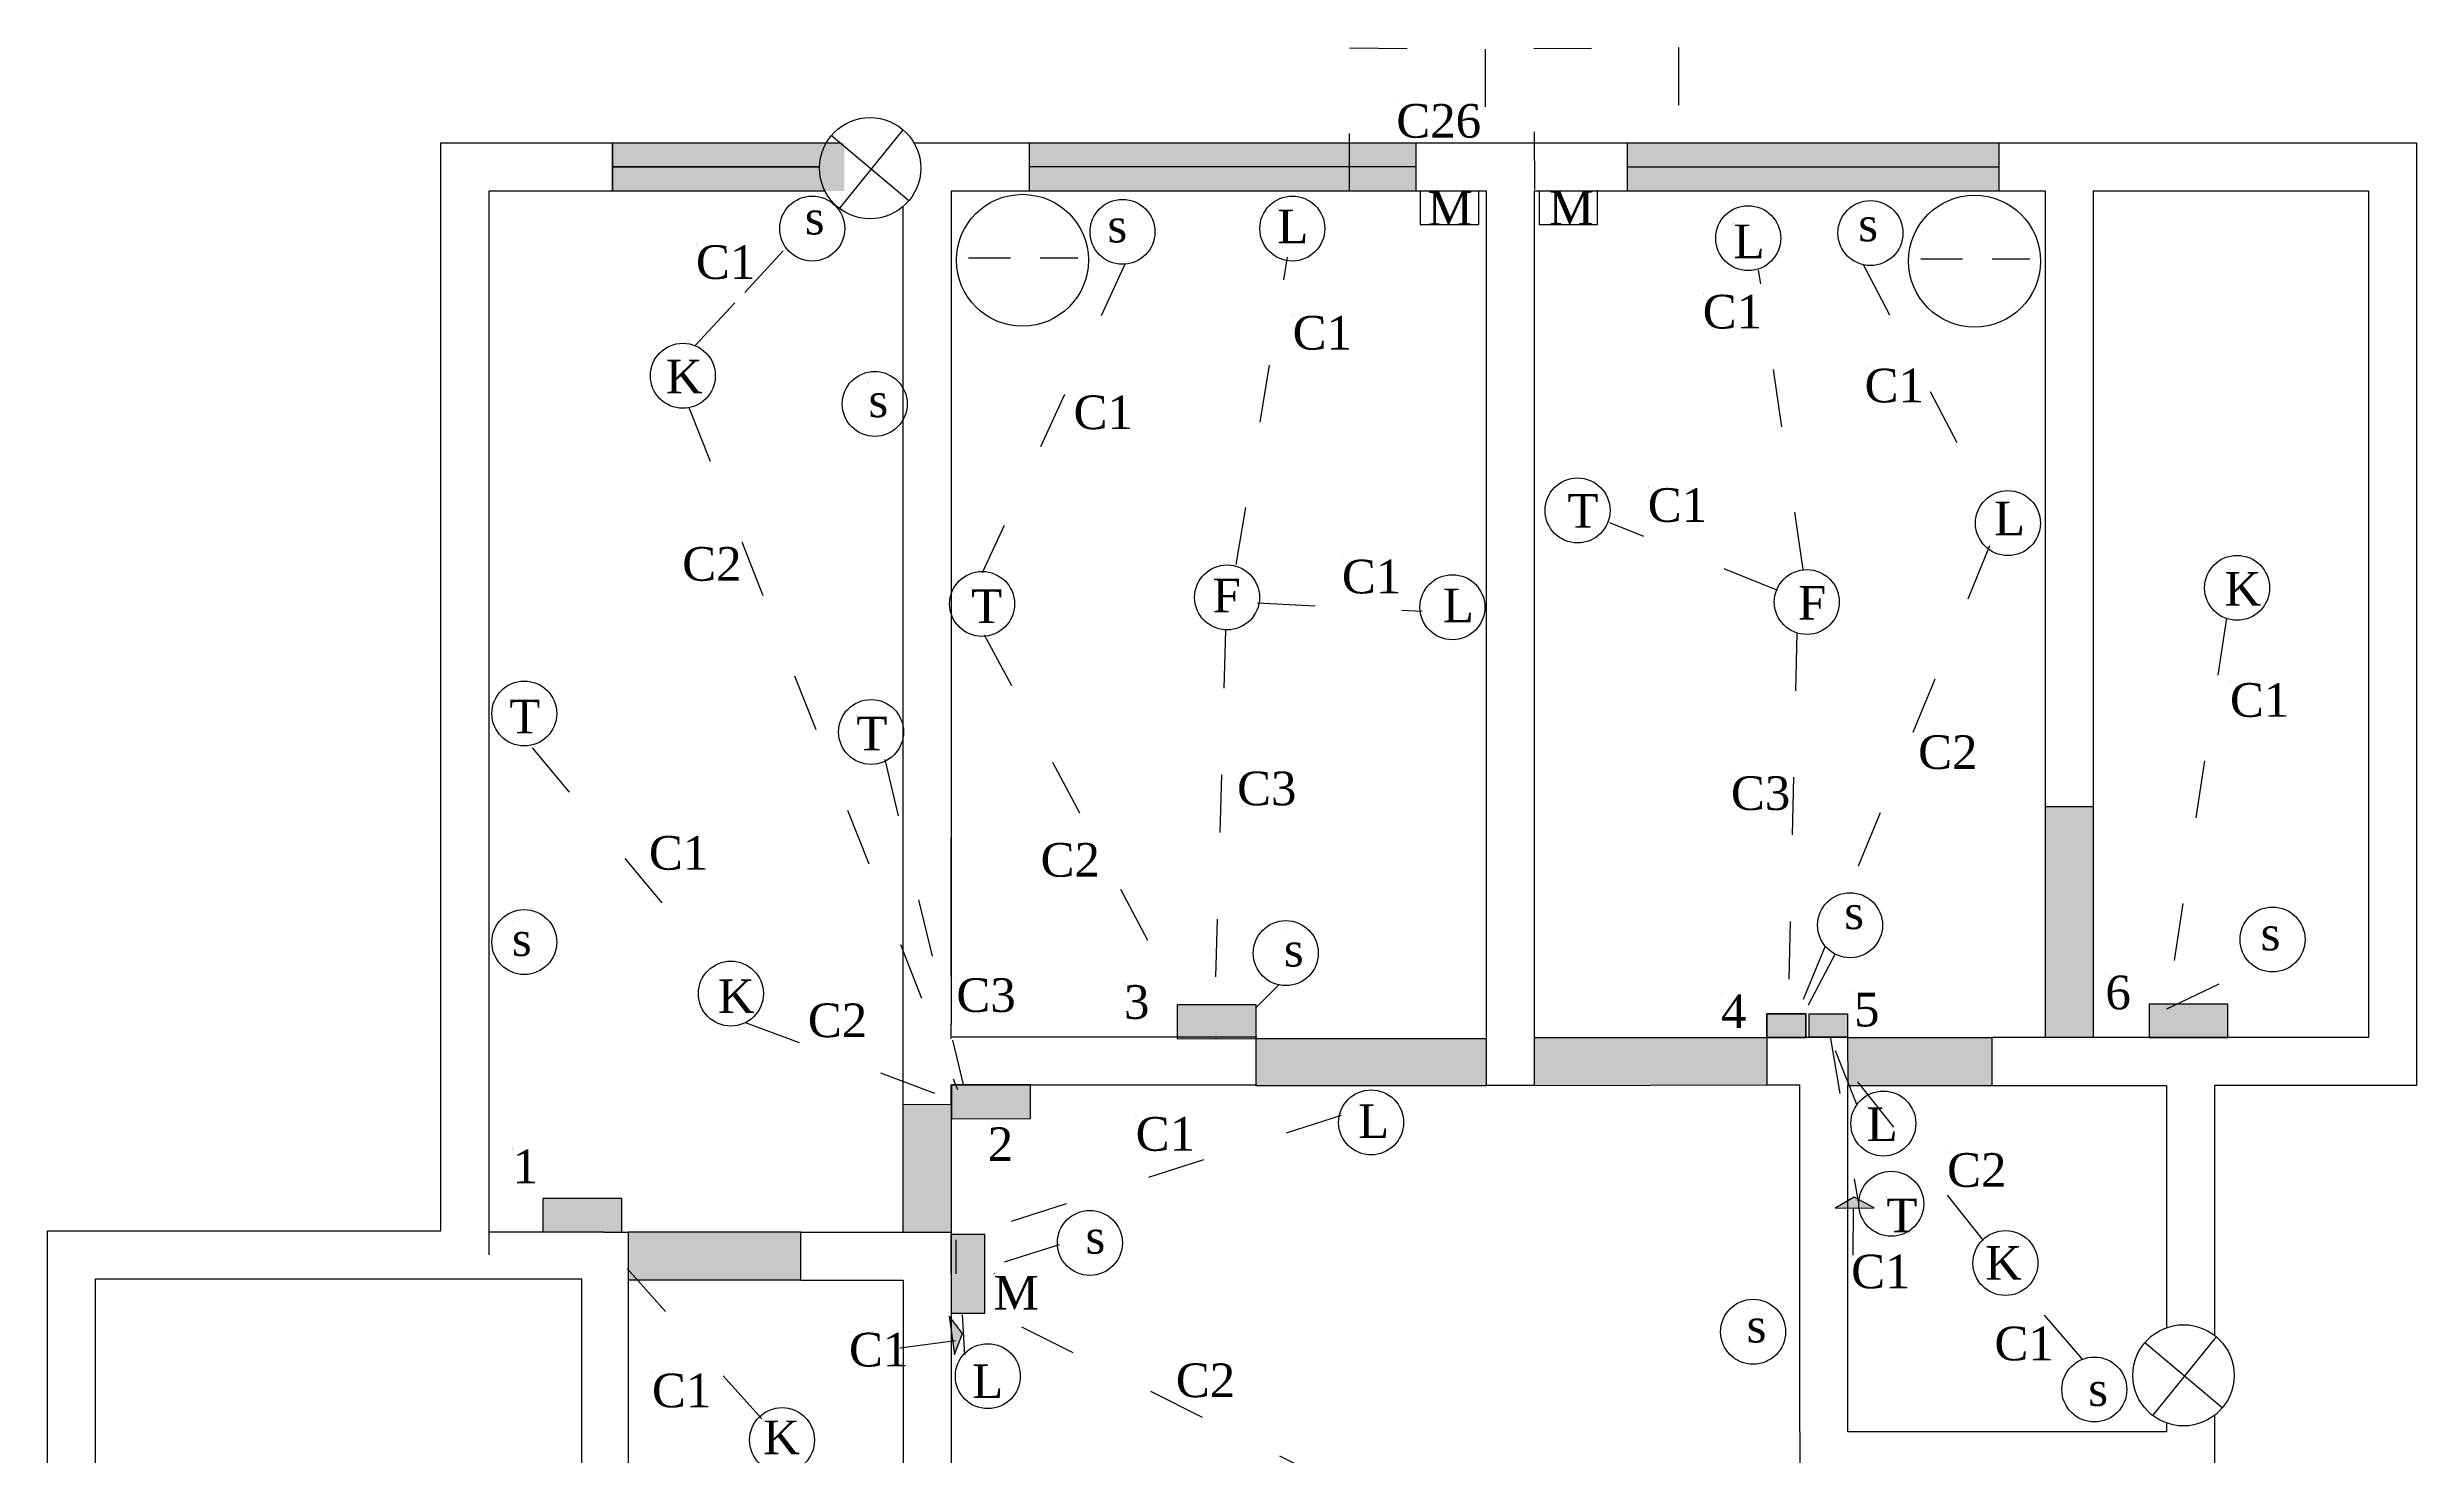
# Model space of a CAD drawing. Header units: inches. Extents: x 1 to 17879, y -3361 to 1909.
# Drawn here: x 2738.4 to 3230.8, y 1385 to 1677.8 of the extents above; entities that cross this region are included whole.
import ezdxf

# ---------------------------------------------------------------- set-up
doc = ezdxf.new("R2010")
doc.units = ezdxf.units.IN
doc.header["$MEASUREMENT"] = 0
for name, pattern in [('ACAD_ISO02W100', [15, 12, -3]), ('ACAD_ISO03W100', [30, 12, -18]), ('DASHEDX2', [1.5, 1, -0.5])]:
    doc.linetypes.add(name, pattern=pattern)

msp = doc.modelspace()

# ---------------------------------------------------------------- hatches: boundary and pattern name
for color, points in [(120, [(2904.05, 1657.97), (2855.87, 1657.97), (2855.86, 1647.97), (2904.06, 1647.97)]), (120, [(3143.99, 1657.97), (3066.71, 1657.97), (3066.71, 1647.97), (3143.99, 1647.97)]), (2, [(3163.61, 1519.97), (3153.61, 1519.97), (3153.61, 1471.97), (3163.61, 1471.97)]), (9, [(2989.6, 1478.76), (2973.23, 1478.76), (2973.23, 1471.73), (2985.89, 1471.73), (2989.6, 1471.73)]), (9, [(3191.6, 1478.89), (3175.23, 1478.89), (3175.23, 1471.86), (3187.89, 1471.86), (3191.6, 1471.86)]), (2, [(3095.75, 1471.97), (3047.41, 1471.97), (3047.41, 1461.97), (3095.75, 1462.11)]), (2, [(3142.52, 1471.97), (3112.54, 1471.97), (3112.6, 1461.97), (3142.52, 1461.97)]), (2, [(2926.21, 1457.93), (2916.21, 1458.01), (2916.21, 1431.47), (2926.26, 1431.47)]), (9, [(2942.7, 1462.11), (2926.33, 1462.11), (2926.33, 1455.09), (2938.99, 1455.09), (2942.7, 1455.09)]), (9, [(2857.78, 1438.5), (2841.41, 1438.5), (2841.41, 1431.47), (2854.07, 1431.47), (2857.78, 1431.47)]), (2, [(2895, 1431.47), (2859.09, 1431.47), (2859.09, 1421.47), (2895, 1421.47)]), (9, [(2933.25, 1414.64), (2933.25, 1431.01), (2926.22, 1431.01), (2926.22, 1418.35), (2926.22, 1414.64)])]:
    msp.add_hatch(color=color).paths.add_polyline_path(points)
h = msp.add_hatch(color=120)
h.paths.add_polyline_path([(3022.85, 1657.97), (2942.44, 1657.97), (2942.44, 1652.94), (3022.85, 1652.96)])
h.paths.add_polyline_path([(3022.85, 1652.96), (2942.44, 1652.94), (2942.44, 1647.97), (3022.85, 1647.97)])
h = msp.add_hatch(color=2)
h.set_gradient(color1=(214, 214, 214), color2=(214, 214, 214), tint=1)
h.paths.add_polyline_path([(3095.75, 1471.94), (3103.87, 1471.94), (3103.87, 1476.84), (3095.75, 1476.84)])
h = msp.add_hatch(color=2)
h.set_gradient(color1=(214, 214, 214), color2=(214, 214, 214), tint=1)
h.paths.add_polyline_path([(3112.55, 1471.99), (3104.57, 1471.99), (3104.57, 1476.84), (3112.55, 1476.84)])
h = msp.add_hatch(color=2)
h.set_gradient(color1=(255, 255, 0), color2=(255, 255, 0), tint=1)
h.paths.add_polyline_path([(2989.63, 1471.76), (3037.43, 1471.76), (3037.43, 1461.91), (2989.63, 1461.91)])
at = {"linetype": 'ACAD_ISO03W100'}
for points in [[(3113.89, 1438.76), (3110, 1436.46), (3118.05, 1436.56)], [(2928.59, 1410.44), (2925.81, 1414), (2926.94, 1406.03)]]:
    msp.add_hatch(color=7, dxfattribs=at).paths.add_polyline_path(points)

# ---------------------------------------------------------------- linework, layer by layer
for p, q in [((3009.05, 1647.88), (3009.05, 1677.69)), ((3009.05, 1677.69), (3037.22, 1677.45)), ((3037.22, 1677.45), (3037.22, 1647.88)), ((3047.35, 1677.57), (3077.42, 1677.81)), ((3047.58, 1648.23), (3047.35, 1677.57)), ((3077.42, 1677.81), (3077.42, 1648.23)), ((2962.42, 1632.87), (2932.68, 1568.54)), ((2985.5, 1570.32), (2996.15, 1634.2)), ((3103.33, 1569.27), (3094.06, 1631.47)), ((3115.69, 1632.8), (3141.28, 1584.27)), ((2871.74, 1602.95), (2927.56, 1461.14)), ((3098.03, 1564.86), (3063.17, 1578.98)), ((3142.07, 1574.19), (3102.15, 1476.9)), ((2989.93, 1562.33), (3024.11, 1560.56)), ((2983.28, 1556.56), (2981.06, 1479.37)), ((3102.01, 1556.04), (3100.24, 1478.84)), ((3191.27, 1559.11), (3178.92, 1477.94)), ((2933.13, 1555.68), (2974.4, 1478.48)), ((2839.17, 1532.16), (2876.62, 1487.39)), ((2912.45, 1529.72), (2928.74, 1462.16)), ((3109.96, 1489.31), (3103.41, 1476.9)), ((2994.37, 1482.92), (2989.49, 1478.04)), ((3178.92, 1477.94), (3196.57, 1486.32)), ((2883.42, 1475.07), (2925.72, 1459.3)), ((3140.77, 1429.77), (3107.24, 1472.15)), ((3114.44, 1458.02), (3108.9, 1472.15)), ((3108.9, 1472.15), (3114.72, 1437.8)), ((3007.27, 1455.72), (2929.72, 1430.8)), ((3113.89, 1438.76), (3110, 1436.46)), ((3118.05, 1436.56), (3113.89, 1438.76)), ((3110, 1436.46), (3118.05, 1436.56)), ((3113.73, 1426.69), (3113.8, 1436.54)), ((2886.89, 1392.64), (2852.68, 1430.86)), ((2948.71, 1428.82), (2933.68, 1424.08)), ((3161.28, 1405.11), (3149.09, 1419.24)), ((2928.59, 1410.44), (2925.81, 1414)), ((2925.81, 1414), (2926.94, 1406.03)), ((2928.52, 1414.38), (2928.99, 1405.98)), ((3005.3, 1379.56), (2933.64, 1415.38)), ((2915.58, 1407.44), (2927.14, 1408.97)), ((2926.94, 1406.03), (2928.59, 1410.44))]:
    msp.add_line(p, q, dxfattribs=at)
for p, q in [((2917.44, 1645.92), (2901.27, 1659.49)), ((2903.08, 1644.38), (2916.27, 1660.66)), ((2820.21, 1657.97), (2843.01, 1657.97)), ((2820.21, 1647.97), (2820.21, 1657.97)), ((2843.01, 1657.97), (2903.3, 1657.97)), ((2855.87, 1657.96), (2855.86, 1647.97)), ((2855.86, 1647.97), (2855.86, 1657.96)), ((2855.86, 1657.96), (2855.87, 1652.97)), ((2855.87, 1657.96), (2900.3, 1657.96)), ((2918.54, 1657.97), (3037.41, 1657.97)), ((2942.44, 1657.98), (2942.44, 1647.9)), ((2942.44, 1657.97), (2942.44, 1647.97)), ((3022.85, 1657.97), (3022.85, 1647.96)), ((3037.41, 1657.97), (3158.61, 1657.97)), ((3066.71, 1657.97), (3066.71, 1647.97)), ((3143.99, 1657.97), (3143.99, 1647.97)), ((3158.61, 1657.97), (3225.81, 1657.97)), ((3225.81, 1657.97), (3230.81, 1657.97)), ((3230.81, 1657.97), (3230.81, 1471.97)), ((2898.79, 1652.97), (2855.87, 1652.97)), ((2855.87, 1652.97), (2898.79, 1652.97)), ((2909.4, 1652.69), (2909.4, 1652.69)), ((2909.4, 1652.69), (2909.4, 1652.69)), ((2909.4, 1652.69), (2909.4, 1652.69)), ((2909.4, 1652.69), (2909.4, 1652.69)), ((2909.4, 1652.69), (2909.4, 1652.69)), ((2909.4, 1652.69), (2909.4, 1652.69)), ((2909.4, 1652.69), (2909.4, 1652.69)), ((2909.4, 1652.69), (2909.4, 1652.69)), ((2909.4, 1652.69), (2909.4, 1652.69)), ((2909.4, 1652.69), (2909.4, 1652.69)), ((2909.4, 1652.69), (2909.4, 1652.69)), ((2909.4, 1652.69), (2909.4, 1652.69)), ((2909.4, 1652.69), (2909.4, 1652.69)), ((2909.4, 1652.69), (2909.4, 1652.69)), ((2909.4, 1652.69), (2909.4, 1652.69)), ((2909.4, 1652.69), (2909.4, 1652.69)), ((2909.4, 1652.69), (2909.4, 1652.69)), ((2909.4, 1652.69), (2909.4, 1652.69)), ((2909.4, 1652.69), (2909.4, 1652.69)), ((2909.4, 1652.69), (2909.4, 1652.69)), ((2909.4, 1652.69), (2909.4, 1652.69)), ((3022.85, 1652.96), (2942.44, 1652.94)), ((3066.71, 1652.97), (3143.99, 1652.97)), ((2820.21, 1431.77), (2820.21, 1647.97)), ((2830.21, 1647.97), (2843.01, 1647.97)), ((2830.21, 1426.74), (2830.21, 1647.97)), ((2843.01, 1647.97), (2900.04, 1647.97)), ((2855.86, 1647.97), (2900, 1647.97)), ((2916.21, 1644.68), (2916.21, 1482.87)), ((2926.21, 1647.97), (3037.41, 1647.97)), ((2926.21, 1647.97), (2926.21, 1484.66)), ((3023.74, 1647.97), (3023.74, 1640.97)), ((3035.9, 1640.97), (3035.9, 1647.78)), ((3037.41, 1647.97), (3037.41, 1494.5)), ((3047.41, 1647.97), (3153.61, 1647.97)), ((3047.41, 1647.97), (3047.41, 1494.5)), ((3048.43, 1647.97), (3048.43, 1640.97)), ((3060.59, 1640.97), (3060.59, 1648.15)), ((3153.61, 1647.97), (3153.61, 1519.97)), ((3163.61, 1647.97), (3220.81, 1647.97)), ((3163.61, 1647.97), (3163.61, 1519.97)), ((3220.81, 1647.97), (3220.81, 1471.97)), ((3023.74, 1640.97), (3035.9, 1640.97)), ((3048.43, 1640.97), (3060.59, 1640.97)), ((2929.88, 1634.06), (2938.55, 1634.06)), ((2944.71, 1634.06), (2952.55, 1634.06)), ((3127.77, 1633.87), (3136.43, 1633.87)), ((3142.6, 1633.87), (3150.43, 1633.87)), ((3153.61, 1519.97), (3163.61, 1519.97)), ((3153.61, 1519.97), (3153.61, 1471.97)), ((3163.61, 1519.97), (3163.61, 1471.97)), ((2926.21, 1484.66), (2926.21, 1513.37)), ((3037.45, 1494.5), (3037.41, 1494.5)), ((3037.41, 1494.5), (3037.41, 1494.5)), ((3037.41, 1494.5), (3037.41, 1471.97)), ((3047.41, 1494.5), (3047.41, 1471.92)), ((2916.21, 1482.87), (2916.21, 1471.9)), ((2926.21, 1484.66), (2926.21, 1474.66)), ((2926.42, 1484.66), (2926.42, 1484.66)), ((2989.6, 1478.76), (2973.23, 1478.76)), ((2973.23, 1478.76), (2973.23, 1471.7)), ((2989.6, 1471.74), (2989.6, 1478.76)), ((3191.6, 1478.89), (3175.23, 1478.89)), ((3175.23, 1478.89), (3175.23, 1471.83)), ((3191.6, 1471.87), (3191.6, 1478.89)), ((2926.21, 1471.74), (2926.21, 1474.66)), ((3095.75, 1471.98), (3095.75, 1476.86)), ((3095.75, 1476.86), (3103.87, 1476.84)), ((3103.87, 1476.84), (3103.88, 1471.94)), ((3104.54, 1471.99), (3104.54, 1476.84)), ((3104.54, 1476.84), (3112.55, 1476.84)), ((3112.55, 1476.84), (3112.54, 1471.98)), ((2916.21, 1471.9), (2916.21, 1458.01)), ((2926.21, 1471.9), (2926.21, 1471.74)), ((2926.21, 1471.9), (2926.26, 1471.9)), ((2926.42, 1472.09), (2989.78, 1472.09)), ((2973.23, 1471.7), (2989.6, 1471.74)), ((2981.31, 1471.73), (2981.31, 1471.78)), ((2989.59, 1471.83), (3037.42, 1471.77)), ((2989.61, 1461.9), (2989.6, 1471.83)), ((3037.41, 1471.97), (3037.41, 1471.97)), ((3037.42, 1471.77), (3037.43, 1461.93)), ((3047.41, 1471.97), (3095.75, 1471.97)), ((3047.41, 1471.92), (3047.41, 1461.97)), ((3047.51, 1471.97), (3047.51, 1471.97)), ((3112.54, 1471.97), (3095.75, 1471.97)), ((3095.75, 1471.97), (3095.75, 1462.11)), ((3103.88, 1471.94), (3095.75, 1471.95)), ((3112.54, 1471.98), (3104.55, 1471.99)), ((3107.6, 1471.97), (3107.6, 1472.05)), ((3112.54, 1471.97), (3142.52, 1471.97)), ((3112.54, 1471.97), (3112.6, 1461.97)), ((3178.81, 1471.97), (3142.52, 1471.97)), ((3142.52, 1471.97), (3142.52, 1461.97)), ((3175.23, 1471.97), (3191.6, 1471.87)), ((3188.81, 1471.97), (3178.81, 1471.97)), ((3183.31, 1471.86), (3183.31, 1471.91)), ((3220.81, 1471.97), (3188.81, 1471.97)), ((3230.81, 1471.97), (3230.81, 1461.97)), ((3142.52, 1466.97), (3142.52, 1466.97)), ((2926.21, 1457.93), (2916.21, 1458.01)), ((2916.21, 1458.01), (2916.21, 1431.46)), ((2926.21, 1462.08), (2926.42, 1462.09)), ((2926.21, 1457.93), (2926.21, 1462.08)), ((2926.21, 1457.93), (2926.26, 1431.47)), ((2942.7, 1462.11), (2926.33, 1462.11)), ((2926.33, 1462.11), (2926.33, 1455.05)), ((2926.42, 1462.09), (2989.78, 1462.09)), ((2942.7, 1455.09), (2942.7, 1462.11)), ((3037.43, 1461.93), (2989.61, 1461.9)), ((3047.41, 1461.97), (3037.41, 1461.97)), ((3047.41, 1461.97), (3095.75, 1462.11)), ((3095.75, 1462.11), (3102.61, 1462.11)), ((3102.6, 1461.97), (3102.61, 1462.11)), ((3102.6, 1389.97), (3102.6, 1461.97)), ((3112.6, 1389.97), (3112.6, 1461.97)), ((3112.6, 1461.97), (3142.52, 1461.97)), ((3142.52, 1461.97), (3178.81, 1461.97)), ((3178.81, 1461.97), (3178.81, 1411.61)), ((3178.81, 1461.97), (3178.81, 1411.61)), ((3230.81, 1461.97), (3188.81, 1461.97)), ((3188.81, 1461.97), (3188.81, 1410.02)), ((2926.33, 1455.05), (2942.7, 1455.09)), ((2934.41, 1455.09), (2934.41, 1455.13)), ((2857.78, 1438.5), (2841.41, 1438.5)), ((2841.41, 1438.5), (2841.41, 1431.44)), ((2857.78, 1431.48), (2857.78, 1438.5)), ((2738.41, 1426.77), (2738.41, 1431.77)), ((2738.41, 1431.77), (2743.41, 1431.77)), ((2743.41, 1431.77), (2820.21, 1431.77)), ((2854.07, 1431.47), (2830.21, 1431.47)), ((2849.49, 1431.47), (2849.49, 1431.52)), ((2854.07, 1431.47), (2859.09, 1431.47)), ((2859.09, 1431.47), (2859.09, 1431.47)), ((2859.09, 1431.47), (2859.09, 1330.16)), ((2895, 1431.47), (2859.09, 1431.47)), ((2895, 1431.47), (2926.26, 1431.47)), ((2895, 1421.47), (2895, 1431.47)), ((2933.25, 1431.01), (2926.19, 1431.01)), ((2926.19, 1431.01), (2926.26, 1414.64)), ((2926.26, 1431.47), (2926.26, 1348.57)), ((2927.18, 1429.9), (2927.18, 1422.84)), ((2933.25, 1414.64), (2933.25, 1431.01)), ((2738.41, 1421.77), (2738.41, 1426.77)), ((2738.41, 1348.57), (2738.41, 1421.77)), ((2748.41, 1348.57), (2748.41, 1421.77)), ((2748.41, 1421.77), (2825.21, 1421.77)), ((2825.21, 1421.77), (2830.21, 1421.77)), ((2830.21, 1421.77), (2849.49, 1421.77)), ((2849.49, 1330.16), (2849.49, 1421.77)), ((2895, 1421.47), (2859.09, 1421.47)), ((2895, 1421.47), (2916.26, 1421.47)), ((2916.26, 1421.47), (2916.26, 1358.57)), ((2926.22, 1422.93), (2926.27, 1422.93)), ((2935.26, 1422.88), (2935.26, 1422.92)), ((2926.23, 1414.64), (2933.25, 1414.64)), ((3190.41, 1394.95), (3174.23, 1408.51)), ((3176.04, 1393.41), (3189.24, 1409.68)), ((3182.36, 1401.71), (3182.36, 1401.71)), ((3182.36, 1401.71), (3182.36, 1401.71)), ((3182.36, 1401.71), (3182.36, 1401.71)), ((3182.36, 1401.71), (3182.36, 1401.71)), ((3182.36, 1401.71), (3182.36, 1401.71)), ((3182.36, 1401.71), (3182.36, 1401.71)), ((3182.36, 1401.71), (3182.36, 1401.71)), ((3182.36, 1401.71), (3182.36, 1401.71)), ((3182.36, 1401.71), (3182.36, 1401.71)), ((3182.36, 1401.71), (3182.36, 1401.71)), ((3182.36, 1401.71), (3182.36, 1401.71)), ((3182.36, 1401.71), (3182.36, 1401.71)), ((3182.36, 1401.71), (3182.36, 1401.71)), ((3182.36, 1401.71), (3182.36, 1401.71)), ((3182.36, 1401.71), (3182.36, 1401.71)), ((3182.36, 1401.71), (3182.36, 1401.71)), ((3182.36, 1401.71), (3182.36, 1401.71)), ((3182.36, 1401.71), (3182.36, 1401.71)), ((3182.36, 1401.71), (3182.36, 1401.71)), ((3182.36, 1401.71), (3182.36, 1401.71)), ((3182.36, 1401.71), (3182.36, 1401.71)), ((3102.6, 1389.97), (3102.6, 1380.22)), ((3178.81, 1389.97), (3112.6, 1389.97)), ((3178.81, 1391.81), (3178.81, 1389.97)), ((3178.81, 1391.81), (3178.81, 1389.97)), ((3188.81, 1393.4), (3188.81, 1365.37))]:
    msp.add_line(p, q)
at = {"linetype": 'ACAD_ISO02W100'}
msp.add_line((2873.13, 1615.89), (2891.36, 1635.48), dxfattribs=at)
at = {"linetype": 'DASHEDX2'}
msp.add_line((2913.9, 1524.01), (2913.9, 1524.01), dxfattribs=at)
for points in [[(3095.75, 1471.94), (3103.87, 1471.94), (3103.87, 1476.84), (3095.75, 1476.84)], [(3112.55, 1471.99), (3104.57, 1471.99), (3104.57, 1476.84), (3112.55, 1476.84)], [(2989.63, 1471.76), (3037.43, 1471.76), (3037.43, 1461.91), (2989.63, 1461.91)]]:
    msp.add_lwpolyline(points, close=True)
for centre, radius in [((2909.4, 1652.69), 10.52), ((2897.37, 1640.13), 6.75), ((2941.05, 1633.54), 13.71), ((2961.85, 1639.45), 6.75), ((2997.15, 1640.13), 6.75), ((3091.89, 1638.14), 6.75), ((3117.3, 1639.2), 6.75), ((3138.94, 1633.35), 13.71), ((2870.48, 1609.53), 6.75), ((2910.35, 1603.67), 6.75), ((3056.43, 1581.53), 6.75), ((3145.88, 1578.89), 6.75), ((3193.5, 1565.44), 6.75), ((2932.67, 1562.09), 6.75), ((2983.58, 1563.45), 6.75), ((3030.41, 1561.41), 6.75), ((3104.07, 1562.49), 6.75), ((2837.53, 1539.31), 6.75), ((2909.59, 1535.47), 6.75), ((3113.06, 1495.29), 6.75), ((2837.53, 1491.79), 6.75), ((3200.87, 1492.32), 6.75), ((2995.79, 1489.49), 6.75), ((2880.46, 1481.07), 6.75), ((3013.52, 1454.3), 6.75), ((3119.98, 1454.06), 6.75), ((3121.62, 1437.38), 6.75), ((2955.07, 1429.24), 6.75), ((3145.34, 1425.06), 6.75), ((3092.92, 1410.77), 6.75), ((2933.86, 1401.54), 6.75), ((3182.36, 1401.71), 10.52), ((3163.83, 1398.77), 6.75), ((2891.09, 1388.24), 6.75)]:
    msp.add_circle(centre, radius)

# ---------------------------------------------------------------- texts
at = {"linetype": 'ACAD_ISO03W100', "char_height": 0.2, "width": 15.518, "attachment_point": 1}
for s, insert in [('s{\\fTimes New Roman|b0|i0|c0|p18;\\H35x;\\PC26}', (3018.76, 1666.36)), ('s{\\fTimes New Roman|b0|i0|c0|p18;\\H35x;\\Ps}', (2895.82, 1646.25)), ('s{\\fTimes New Roman|b0|i0|c0|p18;\\H35x;\\PM}', (3025.25, 1648.2)), ('s{\\fTimes New Roman|b0|i0|c0|p18;\\H35x;\\PM}', (3050.44, 1648.28)), ('s{\\fTimes New Roman|b0|i0|c0|p18;\\H35x;\\Ps}', (3114.76, 1644.83)), ('s{\\fTimes New Roman|b0|i0|c0|p18;\\H35x;\\Ps}', (2958.71, 1644.59)), ('s{\\fTimes New Roman|b0|i0|c0|p18;\\H35x;\\PL}', (2994.03, 1644.41)), ('s{\\fTimes New Roman|b0|i0|c0|p18;\\H35x;\\PL}', (3088.86, 1641.31)), ('s{\\fTimes New Roman|b0|i0|c0|p18;\\H35x;\\PC1}', (2873.2, 1637)), ('s{\\fTimes New Roman|b0|i0|c0|p18;\\H35x;\\PC1}', (3082.44, 1626.69)), ('s{\\fTimes New Roman|b0|i0|c0|p18;\\H35x;\\PC1}', (2997.21, 1622.31)), ('s{\\fTimes New Roman|b0|i0|c0|p18;\\H35x;\\PK}', (2866.95, 1613.2)), ('s{\\fTimes New Roman|b0|i0|c0|p18;\\H35x;\\PC1}', (3116.08, 1611.33)), ('s{\\fTimes New Roman|b0|i0|c0|p18;\\H35x;\\Ps}', (2909.05, 1608.26)), ('s{\\fTimes New Roman|b0|i0|c0|p18;\\H35x;\\PC1}', (2951.68, 1605.77)), ('s{\\fTimes New Roman|b0|i0|c0|p18;\\H35x;\\PC1}', (3071.02, 1586.49)), ('s{\\fTimes New Roman|b0|i0|c0|p18;\\H35x;\\PT}', (3054.33, 1585.26)), ('s{\\fTimes New Roman|b0|i0|c0|p18;\\H35x;\\PL}', (3142.99, 1583.7)), ('s{\\fTimes New Roman|b0|i0|c0|p18;\\H35x;\\PC2}', (2870.35, 1574.25)), ('s{\\fTimes New Roman|b0|i0|c0|p18;\\H35x;\\PC1}', (3007.45, 1571.62)), ('s{\\fTimes New Roman|b0|i0|c0|p18;\\H35x;\\PF}', (2980.57, 1567.67)), ('s{\\fTimes New Roman|b0|i0|c0|p18;\\H35x;\\PF}', (3102.25, 1566.16)), ('s{\\fTimes New Roman|b0|i0|c0|p18;\\H35x;\\PK}', (3190.87, 1569.06)), ('s{\\fTimes New Roman|b0|i0|c0|p18;\\H35x;\\PT}', (2930.37, 1565.44)), ('s{\\fTimes New Roman|b0|i0|c0|p18;\\H35x;\\PL}', (3028.44, 1565.62)), ('s{\\fTimes New Roman|b0|i0|c0|p18;\\H35x;\\PT}', (2834.4, 1542.49)), ('s{\\fTimes New Roman|b0|i0|c0|p18;\\H35x;\\PC1}', (3192.01, 1545.96)), ('s{\\fTimes New Roman|b0|i0|c0|p18;\\H35x;\\PT}', (2906.53, 1538.96)), ('s{\\fTimes New Roman|b0|i0|c0|p18;\\H35x;\\PC2}', (3127.21, 1535.12)), ('s{\\fTimes New Roman|b0|i0|c0|p18;\\H35x;\\PC3}', (2985.67, 1527.57)), ('s{\\fTimes New Roman|b0|i0|c0|p18;\\H35x;\\PC3}', (3088.3, 1526.59)), ('s{\\fTimes New Roman|b0|i0|c0|p18;\\H35x;\\PC1}', (2863.42, 1514.17)), ('s{\\fTimes New Roman|b0|i0|c0|p18;\\H35x;\\PC2}', (2944.83, 1512.72)), ('s{\\fTimes New Roman|b0|i0|c0|p18;\\H35x;\\Ps}', (3111.85, 1501.83)), ('s{\\fTimes New Roman|b0|i0|c0|p18;\\H35x;\\Ps}', (3198.4, 1497.41)), ('s{\\fTimes New Roman|b0|i0|c0|p18;\\H35x;\\Ps}', (2834.95, 1496.24)), ('s{\\fTimes New Roman|b0|i0|c0|p18;\\H35x;\\Ps}', (2995.4, 1494.05)), ('s{\\fTimes New Roman|b0|i0|c0|p18;\\H35x;\\PK}', (2877.76, 1484.37)), ('s{\\fTimes New Roman|b0|i0|c0|p18;\\H35x;\\PC3}', (2927.33, 1484.6)), ('{\\C1;s\\fTimes New Roman|b0|i0|c0|p18;\\H35x;\\P3}', (2962.17, 1483.17)), ('{\\C1;s\\fTimes New Roman|b0|i0|c0|p18;\\H35x;\\P6}', (3166.13, 1485.15)), ('s{\\fTimes New Roman|b0|i0|c0|p18;\\H35x;\\PC2}', (2896.46, 1479.36)), ('{\\C1;s\\fTimes New Roman|b0|i0|c0|p18;\\H35x;\\P4}', (3086.23, 1481.24)), ('{\\C1;s\\fTimes New Roman|b0|i0|c0|p18;\\H35x;\\P5}', (3113.9, 1481.59)), ('s{\\fTimes New Roman|b0|i0|c0|p18;\\H35x;\\PL}', (3010.82, 1458.39)), ('s{\\fTimes New Roman|b0|i0|c0|p18;\\H35x;\\PL}', (3116.52, 1457.73)), ('{\\C1;s\\fTimes New Roman|b0|i0|c0|p18;\\H35x;\\P2}', (2933.84, 1453.6)), ('s{\\fTimes New Roman|b0|i0|c0|p18;\\H35x;\\PC1}', (2964.59, 1455.74)), ('s{\\fTimes New Roman|b0|i0|c0|p18;\\H35x;\\P\\C1;1}', (2835.1, 1448.99)), ('s{\\fTimes New Roman|b0|i0|c0|p18;\\H35x;\\PC2}', (3133.23, 1448.24)), ('s{\\fTimes New Roman|b0|i0|c0|p18;\\H35x;\\PT}', (3120.6, 1438.79)), ('s{\\fTimes New Roman|b0|i0|c0|p18;\\H35x;\\Ps}', (2954.17, 1434.35)), ('s{\\fTimes New Roman|b0|i0|c0|p18;\\H35x;\\PK}', (3141.16, 1428.91)), ('s{\\fTimes New Roman|b0|i0|c0|p18;\\H35x;\\PC1}', (3113.29, 1427.14)), ('s{\\fTimes New Roman|b0|i0|c0|p18;\\H35x;\\PM}', (2935.05, 1422.72)), ('s{\\fTimes New Roman|b0|i0|c0|p18;\\H35x;\\Ps}', (3091.57, 1415.88)), ('s{\\fTimes New Roman|b0|i0|c0|p18;\\H35x;\\PC1}', (2905.01, 1410.89)), ('s{\\fTimes New Roman|b0|i0|c0|p18;\\H35x;\\PC1}', (3143.07, 1412.16)), ('s{\\fTimes New Roman|b0|i0|c0|p18;\\H35x;\\PL}', (2930.61, 1404.32)), ('s{\\fTimes New Roman|b0|i0|c0|p18;\\H35x;\\PC2}', (2972.94, 1404.52)), ('s{\\fTimes New Roman|b0|i0|c0|p18;\\H35x;\\PC1}', (2864.06, 1402.4)), ('s{\\fTimes New Roman|b0|i0|c0|p18;\\H35x;\\Ps}', (3162.56, 1402.68)), ('s{\\fTimes New Roman|b0|i0|c0|p18;\\H35x;\\PK}', (2887.16, 1392.65))]:
    msp.add_mtext(s, dxfattribs=dict(at, insert=insert))

doc.saveas('drawing.dxf')
